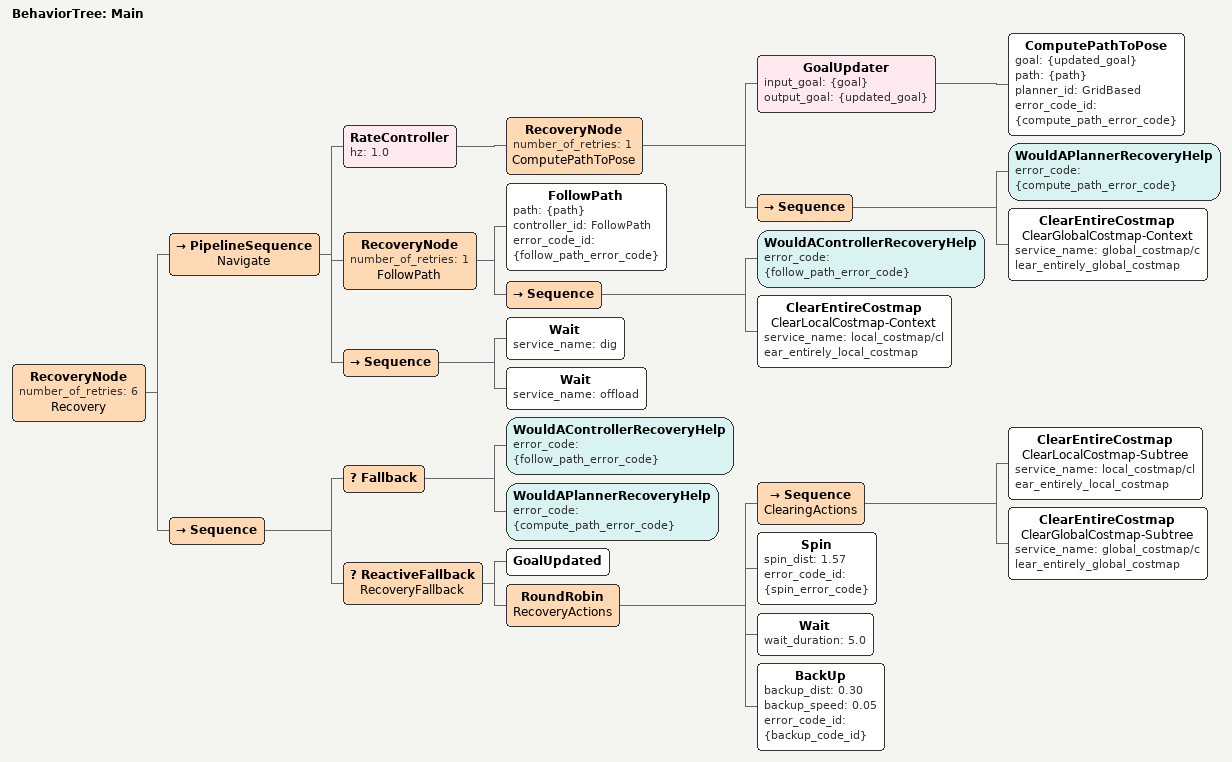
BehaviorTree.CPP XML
<root main_tree_to_execute="Main">
  <BehaviorTree ID="Main">
    <RecoveryNode number_of_retries="6" name="Recovery">
      <PipelineSequence name="Navigate">
        <RateController hz="1.0">
          <RecoveryNode number_of_retries="1" name="ComputePathToPose">
            <GoalUpdater input_goal="{goal}" output_goal="{updated_goal}">
              <ComputePathToPose goal="{updated_goal}" path="{path}" planner_id="GridBased" error_code_id="{compute_path_error_code}"/>
            </GoalUpdater>
            <Sequence>
              <WouldAPlannerRecoveryHelp error_code="{compute_path_error_code}"/>
              <ClearEntireCostmap name="ClearGlobalCostmap-Context" service_name="global_costmap/clear_entirely_global_costmap"/>
            </Sequence>
          </RecoveryNode>
        </RateController>
        <RecoveryNode number_of_retries="1" name="FollowPath">
          <FollowPath path="{path}" controller_id="FollowPath" error_code_id="{follow_path_error_code}"/>
          <Sequence>
            <WouldAControllerRecoveryHelp error_code="{follow_path_error_code}"/>
            <ClearEntireCostmap name="ClearLocalCostmap-Context" service_name="local_costmap/clear_entirely_local_costmap"/>
          </Sequence>
        </RecoveryNode>
        <Sequence>
            <Wait service_name="dig"/> <!--Create the dig service-->
            <Wait service_name="offload"/> <!--Create the offload service-->
        </Sequence>
      </PipelineSequence>
      <Sequence>
        <Fallback>
          <WouldAControllerRecoveryHelp error_code="{follow_path_error_code}"/>
          <WouldAPlannerRecoveryHelp error_code="{compute_path_error_code}"/>
        </Fallback>
        <ReactiveFallback name="RecoveryFallback">
          <GoalUpdated/>
          <RoundRobin name="RecoveryActions">
            <Sequence name="ClearingActions">
              <ClearEntireCostmap name="ClearLocalCostmap-Subtree" service_name="local_costmap/clear_entirely_local_costmap"/>
              <ClearEntireCostmap name="ClearGlobalCostmap-Subtree" service_name="global_costmap/clear_entirely_global_costmap"/>
            </Sequence>
            <Spin spin_dist="1.57" error_code_id="{spin_error_code}"/>
            <Wait wait_duration="5.0"/>
            <BackUp backup_dist="0.30" backup_speed="0.05" error_code_id="{backup_code_id}"/>
          </RoundRobin>
        </ReactiveFallback>
      </Sequence>
    </RecoveryNode>
  </BehaviorTree>
</root>
